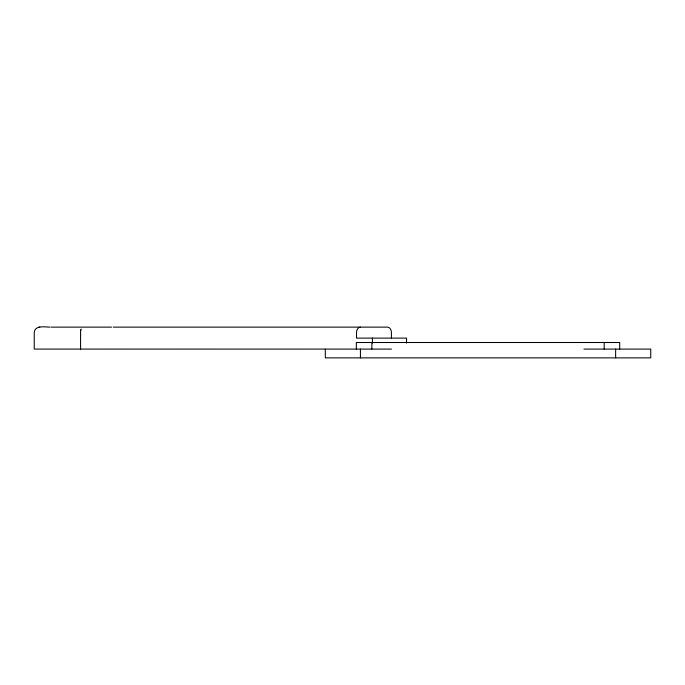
<?xml version="1.0" encoding="UTF-8"?>
<svg xmlns="http://www.w3.org/2000/svg" width="685" height="685" viewBox="0 0 685 685"><rect width="100%" height="100%" fill="white"/><g stroke="black" fill="none" stroke-linecap="round" stroke-linejoin="round"><path stroke-width="1.03" d="M80.856 329.973L81.113 329.074M50.031 327.13C45.236 327.079 34.635 324.913 34.25 332.653L34.25 349.076L391.469 349.093M38.857 327.216L39.79 327.13M51.221 327.13L111.638 327.13M113.256 327.13L387.505 327.13A5.523 3.904 -90 0 1 391.418 332.653L391.409 338.107M583.928 349.093L650.75 349.093L650.75 357.87L325.315 357.87L325.315 349.093M619.711 349.093L619.711 342.509L356.346 342.509L356.346 349.093M615.635 349.093L615.635 357.87M604.196 342.509L604.196 349.093M406.548 343.091L406.548 338.107L356.517 338.107L356.517 332.653A5.523 3.904 -90 0 1 360.421 327.13M372.409 338.107L372.409 343.091M371.869 342.509L371.869 349.093M360.43 349.093L360.43 357.87M80.573 349.076L80.573 332.653A5.232 1.961 -89.9 0 1 80.864 329.99"/></g></svg>
